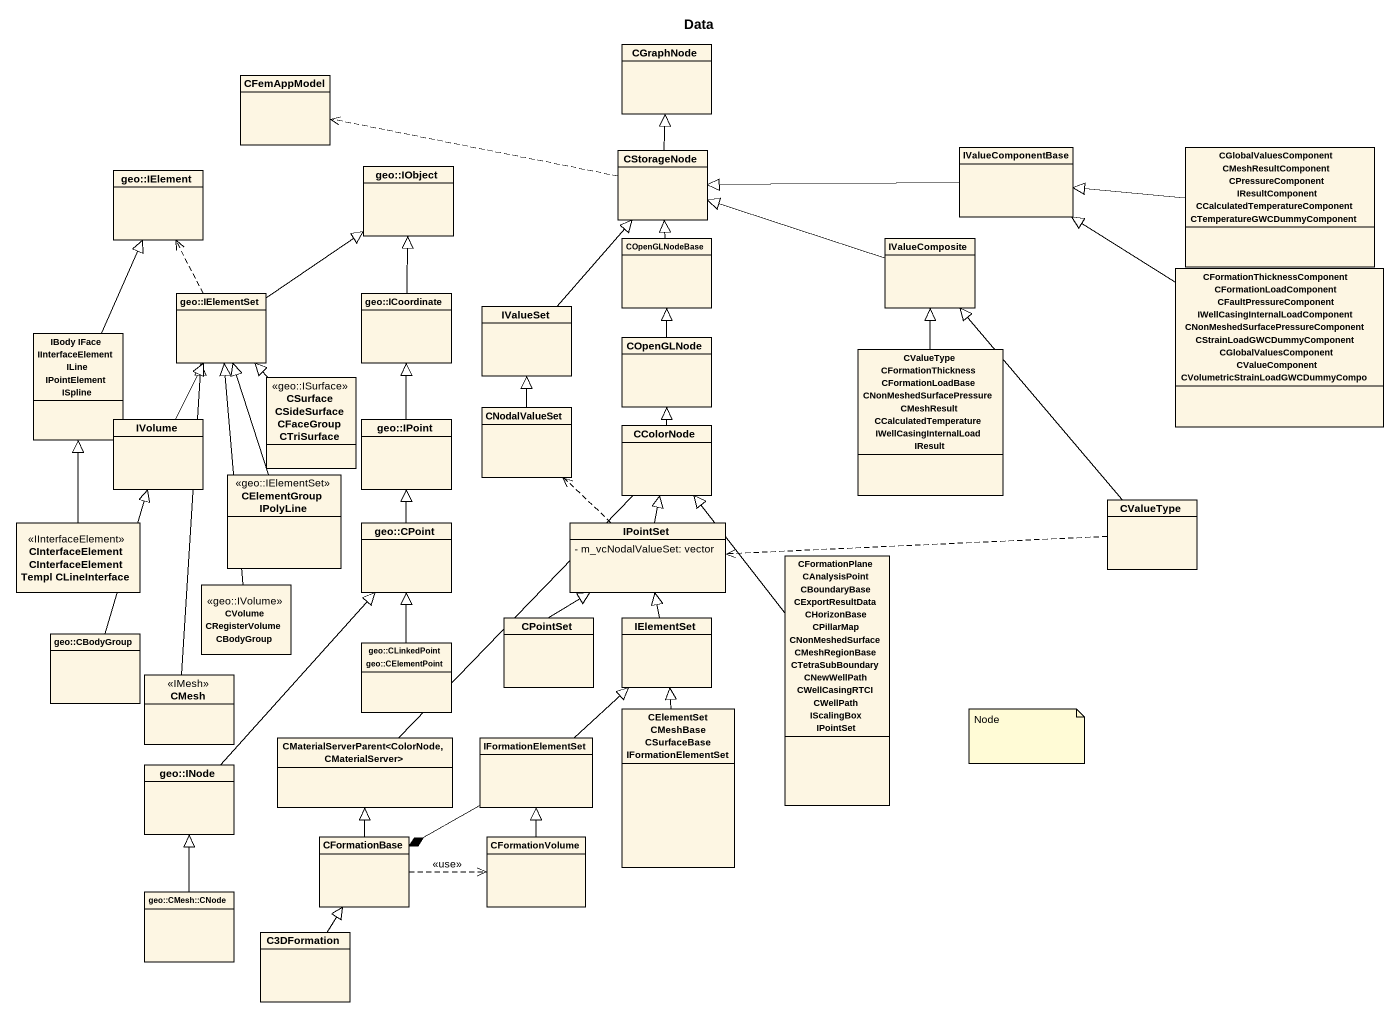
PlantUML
@startuml
title Data
hide circle
hide empty members
skinparam classAttributeIconSize 0
class CGraphNode
class CFemAppModel
class IValueComponentBase
class "CGlobalValuesComponent CMeshResultComponent CPressureComponent IResultComponent CCalculatedTemperatureComponent CTemperatureGWCDummyComponent" as CGlobalValuesComponent
class "geo::IElement" as geo_IElement
class "geo::IObject" as geo_IObject
class CStorageNode
class COpenGLNodeBase
class IValueComposite
class "CFormationThicknessComponent CFormationLoadComponent CFaultPressureComponent IWellCasingInternalLoadComponent CNonMeshedSurfacePressureComponent CStrainLoadGWCDummyComponent CGlobalValuesComponent CValueComponent CVolumetricStrainLoadGWCDummyCompo" as CFormationThicknessComponent
class "geo::IElementSet" as geo_IElementSet
class "geo::ICoordinate" as geo_ICoordinate
class IValueSet
class "IBody IFace IInterfaceElement ILine IPointElement ISpline" as IBody_IFace
class COpenGLNode
class "CValueType CFormationThickness CFormationLoadBase CNonMeshedSurfacePressure CMeshResult CCalculatedTemperature IWellCasingInternalLoad IResult" as CValueType
class "CSurface CSideSurface CFaceGroup CTriSurface" as CSurface_CSideSurface <<geo::ISurface>>
class CNodalValueSet
class IVolume
class "geo::IPoint" as geo_IPoint
class CColorNode
class "CElementGroup IPolyLine" as CElementGroup_IPolyLine <<geo::IElementSet>>
class "CValueType" as CValueType_2
class "CInterfaceElement CInterfaceElementTempl CLineInterface" as CInterfaceElement <<IInterfaceElement>>
class "geo::CPoint" as geo_CPoint
class IPointSet {
  - m_vcNodalValueSet: vector
}
class "CVolume CRegisterVolume CBodyGroup" as CVolume_CRegisterVolume <<geo::IVolume>>
class "CFormationPlane CAnalysisPoint CBoundaryBase CExportResultData CHorizonBase CPillarMap CNonMeshedSurface CMeshRegionBase CTetraSubBoundary CNewWellPath CWellCasingRTCI CWellPath IScalingBox IPointSet" as CFormationPlane
class "geo::CBodyGroup" as geo_CBodyGroup
class "geo::CLinkedPoint geo::CElementPoint" as geo_CLinkedPoint_geo
class CPointSet
class IElementSet
class CMesh <<IMesh>>
class "CElementSet CMeshBase CSurfaceBase IFormationElementSet" as CElementSet_CMeshBase
class "geo::INode" as geo_INode
class "CMaterialServerParent<ColorNode, CMaterialServer>" as CMaterialServerParent
class IFormationElementSet
class CFormationBase
class CFormationVolume
class "geo::CMesh::CNode" as geo_CMesh_CNode
class C3DFormation
IValueComponentBase -left-|> CStorageNode
CGlobalValuesComponent -left-|> IValueComponentBase
CStorageNode -up-|> CGraphNode
CStorageNode .left.> CFemAppModel
COpenGLNodeBase -up-|> CStorageNode
IValueComposite -left-|> CStorageNode
CFormationThicknessComponent -up-|> IValueComponentBase
geo_IElementSet .up.> geo_IElement
geo_IElementSet -up-|> geo_IObject
geo_ICoordinate -up-|> geo_IObject
IValueSet -up-|> CStorageNode
IBody_IFace -up-|> geo_IElement
COpenGLNode -up-|> COpenGLNodeBase
CValueType -up-|> IValueComposite
CSurface_CSideSurface -up-|> geo_IElementSet
CNodalValueSet -up-|> IValueSet
IVolume -up-|> geo_IElementSet
geo_IPoint -up-|> geo_ICoordinate
CColorNode -up-|> COpenGLNode
CElementGroup_IPolyLine -up-|> geo_IElementSet
CValueType_2 -up-|> IValueComposite
CValueType_2 .left.> IPointSet
CInterfaceElement -up-|> IBody_IFace
geo_CPoint -up-|> geo_IPoint
IPointSet .up.> CNodalValueSet
IPointSet -up-|> CColorNode
CVolume_CRegisterVolume -up-|> geo_IElementSet
CFormationPlane -up-|> CColorNode
geo_CBodyGroup -up-|> IVolume
geo_CLinkedPoint_geo -up-|> geo_CPoint
CPointSet -up-|> IPointSet
IElementSet -up-|> IPointSet
CMesh -up-|> geo_IElementSet
CElementSet_CMeshBase -up-|> IElementSet
geo_INode -up-|> geo_CPoint
CMaterialServerParent -up- CColorNode
IFormationElementSet -up-|> IElementSet
IFormationElementSet -left-* CFormationBase
CFormationBase -up-|> CMaterialServerParent
CFormationBase .right.> CFormationVolume : <<use>>
CFormationVolume -up-|> IFormationElementSet
geo_CMesh_CNode -up-|> geo_INode
C3DFormation -up-|> CFormationBase
note as N1
  Node
end note
@enduml
